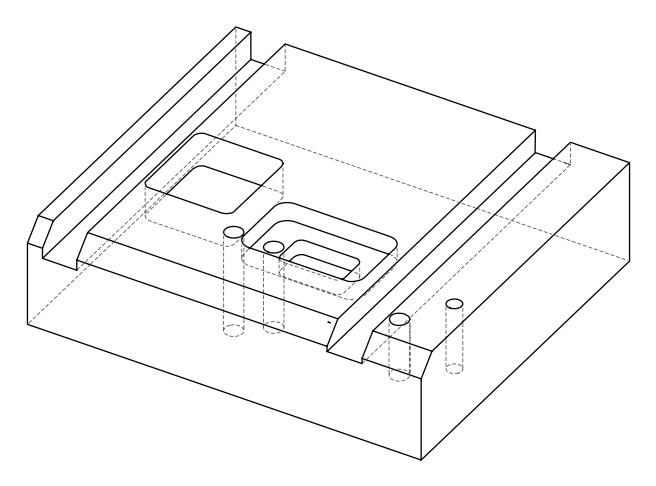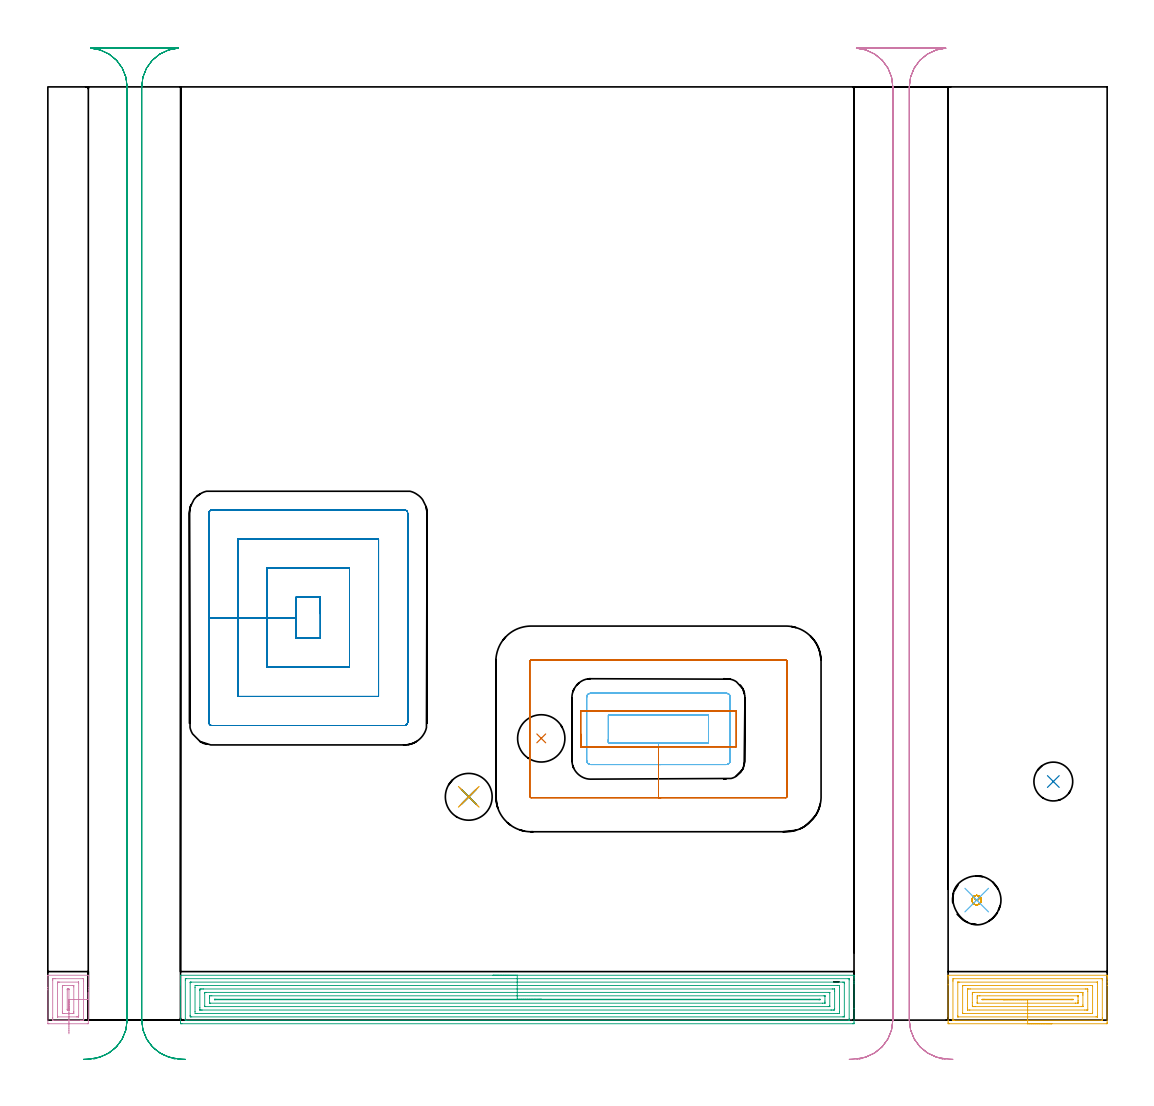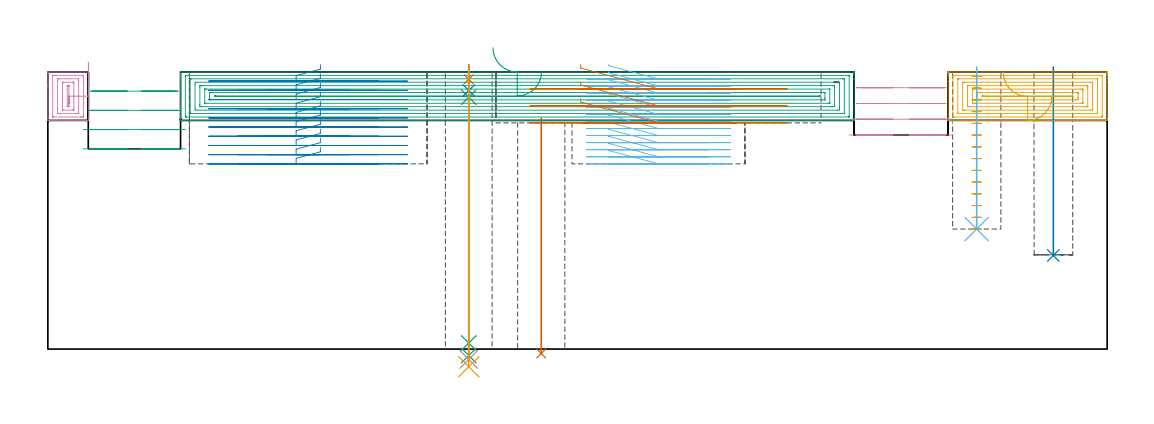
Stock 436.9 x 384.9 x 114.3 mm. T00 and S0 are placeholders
(PLAN: 17 operations, 13 tool changes, 71.8 min)
(1 INDEXABLE_INSERT_DRILL_THROUGH_HOLE_FROM_SOLID | STEP1HOLE | NXT0302_010 | 0.39 min | 34081 mm3)
(2 INDEXABLE_INSERT_DRILL_BLIND_HOLE_FROM_SOLID | STEP1POCKET | NXT0302_003 | 0.31 min | 15148 mm3)
(3 AREA_MILL | FG_CHAMFER_SURFACE | UGT0205_001 | 17.98 min | 58708 mm3)
(4 AREA_MILL_1 | FG_CHAMFER_SURFACE_1 | UGT0205_001 | 1.32 min | 4919 mm3)
(5 AREA_MILL_2 | FG_CHAMFER_SURFACE_2 | UGT0205_001 | 4.4 min | 14702 mm3)
(6 MILL_RECTANGULAR_POCKET | POCKET_RECTANGULAR_STRAIGHT | NXT0201_011 | Follow Part, ap 3, ae 75% | 8.76 min | 109979 mm3)
(7 MILL_RECTANGULAR_POCKET_1 | POCKET_RECTANGULAR_STRAIGHT_1 | UGT0201_006 | Follow Part, ap 7, ae 75% | 3.5 min | 167875 mm3)
(8 MILL_RECTANGULAR_POCKET_2 | POCKET_RECTANGULAR_STRAIGHT_2 | NXT0201_012 | Follow Part, ap 4, ae 75% | 17.62 min | 386847 mm3)
(9 MILL_RECTANGULAR_SLOT | SLOT_RECTANGULAR | UGT0201_004 | Follow Part, ap 8, ae 75% | 7.31 min | 460524 mm3)
(10 MILL_RECTANGULAR_SLOT_1 | SLOT_RECTANGULAR_1 | UGT0201_004 | Follow Part, ap 8, ae 75% | 7.31 min | 385254 mm3)
(11 MILL_BLIND_HOLE_FROM_SOLID_MATERIAL | STEP1POCKET_1 | NXT0201_012 | Spiral | 1.04 min | 20118 mm3)
(12 BORE_BLIND_HOLE | STEP1POCKET_1 | UGT0332_076 | 0.27 min | 0 mm3)
(13 SPOT_DRILL | STEP1HOLE_1 | NXT0321_9005460120000 | 0.05 min | 189 mm3)
(14 DRILL_BLIND_HOLE_INTO_CENTER | STEP1HOLE_1 | NXT0301_022 | 0.04 min | 70 mm3)
(15 GUN_DRILL_THROUGH_HOLE | STEP1HOLE_1 | UGT0307_001 | 0.52 min | 2162 mm3)
(16 SPADE_DRILL_TO_ENLARGE_THROUGH_HOLE | STEP1HOLE_1 | UGT0306_003 | 0.48 min | 11524 mm3)
(17 DRILL_TO_ENLARGE_THROUGH_HOLE | STEP1HOLE_1 | UGT0301_260 | 0.5 min | 19534 mm3)
(TOOL NXT0302_010 | Index. Insert Drill 19.5mm [880-D1950L25-05] | D19.5 PA176 FL98 Z2)
(TOOL NXT0302_003 | Index. Insert Drill 16mm [880-D1600L20-05] | D16 PA176 FL80 Z2)
(TOOL UGT0205_001 | Chamfer Mill 20 x 3 x 45 deg. | D20 FL50 Z2)
(TOOL NXT0201_011 | ENDMILL 12mm [2P460-1200-NA 1630] | D12 FL38 Z6)
(TOOL UGT0201_006 | End Mill 28 mm | D28 FL25 Z2)
(TOOL NXT0201_012 | ENDMILL 16mm [2P460-1600-NA 1630] | D16 FL38 Z6)
(TOOL UGT0201_004 | End Mill 32 mm | D32 FL53 Z6)
(TOOL UGT0332_076 | 19.75 mm Rough Boring Bar | D19.75)
(TOOL NXT0321_9005460120000 | NC Spot Drill, 142deg, 12mm, Carbide, Uncoated | D12 PA142 FL30 Z2)
(TOOL NXT0301_022 | Carbide Drill 5.1mm [860.1-0510-015A1-MM 2214] | D5.1 PA140 FL28 Z2)
(TOOL UGT0307_001 | Gun Drill 5 mm | D5 PA130 FL24 Z1)
(TOOL UGT0306_003 | Spade Drill 12.5mm | D12.5 PA132 FL10 Z2)
(TOOL UGT0301_260 | Twist Drill 19.3 mm | D19.3 PA118 FL140 Z2)
(OP 1 INDEXABLE_INSERT_DRILL_THROUGH_HOLE_FROM_SOLID)
G17 G21 G94 G90
T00 M6
G54
G17 G0 G90 X203.5 Y116.2 S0 M3
G43 Z124.3 H1
G94 G81 G98 Z-1.84 F250. R95.3
G80
M5
M2
(OP 2 INDEXABLE_INSERT_DRILL_BLIND_HOLE_FROM_SOLID)
G17 G21 G94 G90
T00 M6
G54
G17 G0 G90 X414.7 Y98.4 S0 M3
G43 Z124.3 H1
G94 G81 G98 Z38.6 F250. R116.3
G80
M5
M2
(OP 3 AREA_MILL)
G17 G21 G94 G90
T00 M6
G54
G17 G0 G90 X183.6 Y18.5 S1061 M3
G43 Z124.3 H0
G94 G1 X183.638 Z123.428 F250.
X183.752 Z122.564
X183.941 Z121.712
X184.203 Z120.88
X184.537 Z120.074
X184.94 Z119.3
X185.408 Z118.564
X185.94 Z117.872
X186.529 Z117.229
X187.172 Z116.64
X187.864 Z116.108
X188.6 Z115.64
X189.374 Z115.237
X190.18 Z114.903
X191.012 Z114.641
X191.863 Z114.452
X192.728 Z114.338
X193.6 Z114.3
X332.344
X332.49 Y18.497 Z114.288
X332.493 Y18.442 Z114.234
X332.5 Y18.066 Z113.865
Y17.614 Z113.413
Y16.988 Z112.783
Y15.781 Z111.578
Y15.201 Z110.995
Y4.77 Z100.567
X332.499 Y-0.881 Z94.916
X332.496 Y-1.481 Z94.316
X332.493 Y-1.492 Z94.306
X331.897 Y-1.5 Z94.3
X55.302
X55.026 Y-1.497 Z94.302
X54.71 Y-1.492 Z94.306
X54.7 Y-1.171 Z94.626
Y14.597 Z110.392
Y15.201 Z110.995
Y15.781 Z111.578
Y16.094 Z111.89
Y16.674 Z112.471
Y16.988 Z112.783
Y17.614 Z113.413
Y18.066 Z113.865
X54.707 Y18.442 Z114.234
X54.71 Y18.497 Z114.288
X54.856 Y18.5 Z114.3
X193.6
Y17.086 Z112.886
X330.113
X330.211 Y17.084 Z112.884
X330.406 Y17.079 Z112.879
X330.491 Y17.071 Z112.871
X330.495 Y17.043 Z112.843
X330.498 Y16.988 Z112.788
X330.5 Y16.6 Z112.4
X330.499 Y0.519 Z96.319
X330.493 Y0.012 Z95.812
X330.49 Y-0.077 Z95.723
X330.309 Y-0.083 Z95.717
X330.211 Y-0.085 Z95.715
X57.087 Y-0.086 Z95.714
X56.989 Y-0.084 Z95.716
X56.793 Y-0.079 Z95.721
X56.709 Y-0.071 Z95.729
X56.705 Y-0.043 Z95.757
X56.702 Y0.012 Z95.812
X56.7 Y0.4 Z96.2
Y16.481 Z112.281
X56.707 Y16.988 Z112.788
X56.71 Y17.077 Z112.877
X56.891 Y17.083 Z112.883
X56.989 Y17.085 Z112.885
X193.6 Y17.086 Z112.886
Y15.672 Z111.472
X327.859 Y15.671 Z111.471
X328.328 Y15.667 Z111.467
X328.476 Y15.665 Z111.465
X328.492 Y15.372 Z111.172
X328.498 Y15.201 Z111.001
X328.5 Y15.029 Z110.829
Y1.628 Z97.428
X328.495 Y1.456 Z97.256
X328.49 Y1.347 Z97.147
X328.444 Y1.335 Z97.135
X328.328 Y1.332 Z97.132
X327.906 Y1.329 Z97.129
X59.341
X58.871 Y1.333 Z97.133
X58.724 Y1.335 Z97.135
X58.708 Y1.628 Z97.428
X58.702 Y1.799 Z97.599
X58.7 Y1.971 Z97.771
Y15.372 Z111.172
X58.705 Y15.544 Z111.344
X58.71 Y15.653 Z111.453
X58.756 Y15.665 Z111.465
X58.871 Y15.668 Z111.468
X59.294 Y15.671 Z111.471
X193.6 Y15.672 Z111.472
Y14.257 Z110.057
X325.702
X326.485 Y14.25 Z110.05
X326.5 Y13.458 Z109.258
Y3.586 Z99.386
X326.487 Y2.75 Z98.55
X325.652 Y2.743 Z98.543
X61.498
X60.715 Y2.75 Z98.55
X60.7 Y3.542 Z99.342
Y13.414 Z109.214
X60.713 Y14.25 Z110.05
X61.548 Y14.257 Z110.057
X193.6
Y12.843 Z108.643
X323.545
X323.867 Y12.842 Z108.642
X324.442 Y12.839 Z108.639
X324.478 Y12.836 Z108.636
X324.49 Y12.826 Z108.626
X324.496 Y12.784 Z108.584
X324.499 Y12.52 Z108.32
X324.5 Y11.887 Z107.687
X324.499 Y4.741 Z100.541
X324.496 Y4.48 Z100.28
X324.49 Y4.17 Z99.97
X324.184 Y4.163 Z99.963
X323.867 Y4.159 Z99.959
X323.297 Y4.157 Z99.957
X322.975
X63.655
X63.333 Y4.158 Z99.958
X62.758 Y4.161 Z99.961
X62.721 Y4.164 Z99.964
X62.71 Y4.174 Z99.974
X62.704 Y4.216 Z100.016
X62.701 Y4.48 Z100.28
X62.7 Y5.113 Z100.913
X62.701 Y12.259 Z108.059
X62.704 Y12.52 Z108.32
X62.71 Y12.83 Z108.63
X63.016 Y12.837 Z108.637
X63.333 Y12.841 Z108.641
X63.903 Y12.843 Z108.643
X64.225
X193.6
Y11.429 Z107.229
X322.281
X322.44 Y11.427 Z107.227
X322.478 Y11.424 Z107.224
X322.49 Y11.422 Z107.222
X322.493 Y11.412 Z107.212
X322.497 Y11.377 Z107.177
X322.5 Y11.21 Z107.01
X322.499 Y5.849 Z101.649
X322.496 Y5.71 Z101.51
X322.49 Y5.599 Z101.399
X322.486 Y5.577 Z101.377
X322.472 Y5.575 Z101.375
X322.43 Y5.574 Z101.374
X322.083 Y5.571 Z101.371
X321.885
X64.919
X64.76 Y5.573 Z101.373
X64.722 Y5.576 Z101.376
X64.71 Y5.578 Z101.378
X64.707 Y5.588 Z101.388
X64.703 Y5.623 Z101.423
X64.7 Y5.79 Z101.59
X64.701 Y11.151 Z106.951
X64.704 Y11.29 Z107.09
X64.71 Y11.401 Z107.201
X64.714 Y11.423 Z107.223
X64.728 Y11.425 Z107.225
X64.77 Y11.426 Z107.226
X65.117 Y11.429 Z107.229
X65.315
X193.6
Y10.015 Z105.815
X320.124
X320.298 Y10.013 Z105.813
X320.472 Y10.01 Z105.81
X320.487 Y10.008 Z105.808
X320.492 Y9.996 Z105.796
X320.497 Y9.961 Z105.761
X320.499 Y9.907 Z105.707
X320.5 Y9.84 Z105.64
Y7.851 Z103.651
X320.499 Y7.16 Z102.96
X320.497 Y7.059 Z102.859
X320.492 Y7.009 Z102.809
X320.488 Y6.992 Z102.792
X320.468 Y6.99 Z102.79
X320.298 Y6.987 Z102.787
X319.58 Y6.985 Z102.785
X67.076
X66.902 Y6.986 Z102.786
X66.728 Y6.99 Z102.79
X66.713 Y6.992 Z102.792
X66.708 Y7.004 Z102.804
X66.703 Y7.039 Z102.839
X66.701 Y7.093 Z102.893
X66.7 Y7.16 Z102.96
Y9.149 Z104.949
X66.701 Y9.84 Z105.64
X66.703 Y9.941 Z105.741
X66.707 Y9.991 Z105.791
X66.712 Y10.008 Z105.808
X66.732 Y10.01 Z105.81
X66.902 Y10.013 Z105.813
X67.62 Y10.015 Z105.815
X193.6
Y8.601 Z104.401
X318.168 Y8.6 Z104.4
X318.268 Y8.599 Z104.399
X318.468 Y8.594 Z104.394
X318.491 Y8.589 Z104.389
X318.496 Y8.58 Z104.38
X318.499 Y8.554 Z104.354
X318.5 Y8.5 Z104.3
X318.499 Y8.446 Z104.246
X318.496 Y8.42 Z104.22
X318.491 Y8.411 Z104.211
X318.468 Y8.407 Z104.207
X318.268 Y8.401 Z104.201
X318.168 Y8.4 Z104.2
X317.822
X69.032
X68.931 Y8.401 Z104.201
X68.732 Y8.406 Z104.206
X68.709 Y8.411 Z104.211
X68.704 Y8.42 Z104.22
X68.701 Y8.446 Z104.246
X68.7 Y8.5 Z104.3
X68.701 Y8.554 Z104.354
X68.704 Y8.58 Z104.38
X68.709 Y8.589 Z104.389
X68.732 Y8.594 Z104.394
X68.931 Y8.599 Z104.399
X69.032 Y8.6 Z104.4
X69.378 Y8.601 Z104.401
X193.6
X194.472 Z104.439
X195.336 Z104.552
X196.188 Z104.741
X197.02 Z105.004
X197.826 Z105.337
X198.6 Z105.74
X199.336 Z106.209
X200.028 Z106.74
X200.671 Z107.329
X201.26 Z107.973
X201.791 Z108.665
X202.26 Z109.401
X202.663 Z110.174
X202.997 Z110.98
X203.259 Z111.812
X203.448 Z112.664
X203.562 Z113.529
X203.6 Z114.401
G0 Z124.3
M5
M2
(OP 4 AREA_MILL_1)
G17 G21 G94 G90
T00 M6
G54
G17 G0 G90 X16.7 Y8.5 S1061 M3
G43 Z124.3 H0
Z118.437
G94 G1 Y9.089 Z117.794 F250.
Y9.62 Z117.102
Y10.089 Z116.366
Y10.492 Z115.592
Y10.826 Z114.786
Y11.088 Z113.954
Y11.277 Z113.103
Y11.391 Z112.238
Y11.429 Z111.366
Y11.391 Z110.495
Y11.277 Z109.63
Y11.088 Z108.778
Y10.826 Z107.946
Y10.492 Z107.14
Y10.089 Z106.366
Y9.62 Z105.63
Y9.089 Z104.938
Y8.5 Z104.295
X16.699 Y-1.317 Z94.478
X16.695 Y-1.491 Z94.305
X16.27 Y-1.5 Z94.3
X0.43
X0.156 Y-1.496 Z94.301
X0.01 Y-1.491 Z94.305
X0. Y-1.337 Z94.458
Y12.52 Z108.314
Y13.394 Z109.194
Y18.328 Z114.128
X0.01 Y18.5 Z114.3
X16.69
X16.695 Y18.449 Z114.249
X16.7 Y18.331 Z114.131
Y13.394 Z109.194
Y12.52 Z108.314
Y8.5 Z104.295
X16.27 Y8.498 Z104.298
X14.7 Y8.5 Z104.3
X14.699 Y0.713 Z96.513
X14.692 Y0.012 Z95.812
X14.69 Y-0.077 Z95.723
X14.603 Y-0.082 Z95.718
X14.51 Y-0.083 Z95.717
X13.726 Y-0.086 Z95.714
X13.63
X2.19
X2.094 Y-0.084 Z95.716
X2.03 Y-0.081 Z95.719
X2.013 Y-0.079 Z95.721
X2.009 Y-0.073 Z95.727
X2.004 Y-0.052 Z95.748
X2.002 Y0.012 Z95.812
X2. Y0.206 Z96.006
Y0.906 Z96.706
X2.001 Y16.287 Z112.087
X2.008 Y16.988 Z112.788
X2.01 Y17.078 Z112.878
X2.097 Y17.082 Z112.882
X2.19 Y17.083 Z112.883
X2.974 Y17.086 Z112.886
X3.07
X14.51 Y17.085 Z112.885
X14.606 Y17.084 Z112.884
X14.67 Y17.081 Z112.881
X14.687 Y17.079 Z112.879
X14.691 Y17.073 Z112.873
X14.696 Y17.052 Z112.852
X14.698 Y16.988 Z112.788
X14.7 Y16.794 Z112.594
Y16.094 Z111.894
Y8.5 Z104.3
X12.7
X12.699 Y1.799 Z97.599
X12.69 Y1.378 Z97.178
X12.685 Y1.335 Z97.135
X12.612 Y1.333 Z97.133
X12.488 Y1.33 Z97.13
X12.333 Y1.329 Z97.129
X11.87 Y1.328 Z97.128
X4.122 Y1.329 Z97.129
X4.075 Y1.33 Z97.13
X4.027 Y1.333 Z97.133
X4.015 Y1.335 Z97.135
X4.01 Y1.345 Z97.145
X4.007 Y1.389 Z97.189
X4. Y1.749 Z97.549
Y1.799 Z97.599
X4.001 Y15.201 Z111.001
X4.01 Y15.622 Z111.422
X4.015 Y15.665 Z111.465
X4.089 Y15.667 Z111.467
X4.212 Y15.67 Z111.47
X4.367 Y15.671 Z111.471
X4.83
X12.578
X12.625 Y15.67 Z111.47
X12.673 Y15.667 Z111.467
X12.685 Y15.665 Z111.465
X12.69 Y15.655 Z111.455
X12.693 Y15.611 Z111.411
X12.7 Y15.251 Z111.051
Y15.201 Z111.001
Y8.5 Z104.3
X10.7
Y3.586 Z99.386
X10.698 Y2.989 Z98.789
X10.692 Y2.788 Z98.588
X10.69 Y2.756 Z98.556
X10.677 Y2.749 Z98.549
X10.629 Y2.747 Z98.547
X10.525 Y2.745 Z98.545
X10.11 Y2.743 Z98.543
X6.59
X6.169
X6.076 Y2.744 Z98.544
X6.03 Y2.747 Z98.547
X6.014 Y2.749 Z98.549
X6.01 Y2.761 Z98.561
X6.006 Y2.861 Z98.661
X6.001 Y3.291 Z99.091
X6. Y13.414 Z109.214
X6.002 Y14.011 Z109.811
X6.008 Y14.212 Z110.012
X6.01 Y14.244 Z110.044
X6.023 Y14.25 Z110.05
X6.071 Y14.253 Z110.053
X6.175 Y14.255 Z110.055
X6.59 Y14.257 Z110.057
X10.11
X10.531
X10.624 Y14.255 Z110.055
X10.67 Y14.253 Z110.053
X10.686 Y14.251 Z110.051
X10.69 Y14.239 Z110.039
X10.694 Y14.139 Z109.939
X10.699 Y13.709 Z109.509
X10.7 Y8.5 Z104.3
X8.7
Y5.018 Z100.818
X8.699 Y4.48 Z100.28
X8.698 Y4.302 Z100.102
X8.694 Y4.213 Z100.013
X8.69 Y4.173 Z99.973
X8.662 Y4.163 Z99.963
X8.35 Y4.162 Z99.962
X8.034 Y4.164 Z99.964
X8.009 Y4.171 Z99.971
X8.006 Y4.204 Z100.004
X8.002 Y4.266 Z100.066
X8. Y4.361 Z100.161
Y4.48 Z100.28
X8.001 Y12.52 Z108.32
X8.002 Y12.698 Z108.498
X8.006 Y12.787 Z108.587
X8.01 Y12.827 Z108.627
X8.038 Y12.837 Z108.637
X8.35 Y12.838 Z108.638
X8.666 Y12.836 Z108.636
X8.691 Y12.829 Z108.629
X8.694 Y12.796 Z108.596
X8.698 Y12.734 Z108.534
X8.7 Y12.639 Z108.439
Y12.52 Z108.32
Y8.5 Z104.3
Y7.857 Z103.711
Y7.165 Z103.18
Y6.429 Z102.711
Y5.655 Z102.308
Y4.849 Z101.974
Y4.017 Z101.712
Y3.165 Z101.523
Y2.3 Z101.409
Y1.429 Z101.371
Y0.557 Z101.409
Y-0.308 Z101.523
Y-1.159 Z101.712
Y-1.991 Z101.974
Y-2.797 Z102.308
Y-3.571 Z102.711
Y-4.307 Z103.18
Y-4.999 Z103.711
Y-5.642 Z104.3
G0 Z124.3
M5
M2
(OP 5 AREA_MILL_2)
G17 G21 G94 G90
T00 M6
G54
G17 G0 G90 X414.1 Y-1.5 S1061 M3
G43 Z124.3 H0
Z104.3
G94 G1 X414.062 Z103.428 F250.
X413.948 Z102.564
X413.759 Z101.712
X413.497 Z100.88
X413.163 Z100.074
X412.76 Z99.3
X412.292 Z98.564
X411.76 Z97.872
X411.171 Z97.229
X410.528 Z96.64
X409.836 Z96.108
X409.1 Z95.64
X408.326 Z95.237
X407.52 Z94.903
X406.688 Z94.641
X405.836 Z94.452
X404.972 Z94.338
X404.1 Z94.3
X371.924
X371.31 Y-1.495 Z94.302
X371.306 Y-1.493 Z94.305
X371.302 Y-0.881 Z94.917
X371.3 Y-0.257 Z95.54
Y14.577 Z110.373
Y16.988 Z112.783
Y17.696 Z113.495
Y18.009 Z113.809
X371.302 Y18.432 Z114.224
X371.303 Y18.454 Z114.245
X371.31 Y18.505 Z114.295
X371.472 Y18.5 Z114.3
X436.728
X436.89 Y18.505 Z114.295
X436.893 Y18.434 Z114.226
X436.9 Y18.009 Z113.809
Y17.696 Z113.495
Y16.988 Z112.783
Y15.74 Z111.537
Y14.307 Z110.103
Y-0.881 Z94.917
X436.898 Y-1.153 Z94.645
X436.89 Y-1.492 Z94.306
X436.551 Y-1.499 Z94.299
X404.1 Y-1.5 Z94.3
Y-0.086 Z95.714
X373.712
X373.613 Y-0.085 Z95.715
X373.417 Y-0.08 Z95.72
X373.309 Y-0.076 Z95.724
X373.305 Y-0.046 Z95.754
X373.302 Y0.012 Z95.812
X373.3 Y0.424 Z96.224
Y16.094 Z111.894
X373.302 Y16.504 Z112.304
X373.31 Y16.988 Z112.788
X373.328 Y17.079 Z112.879
X373.515 Y17.084 Z112.884
X373.614 Y17.085 Z112.885
X434.587
X434.783 Y17.08 Z112.88
X434.891 Y17.076 Z112.876
X434.895 Y17.046 Z112.846
X434.898 Y16.988 Z112.788
X434.9 Y16.576 Z112.376
Y0.906 Z96.706
X434.899 Y0.496 Z96.296
X434.89 Y0.012 Z95.812
X434.873 Y-0.079 Z95.721
X434.685 Y-0.084 Z95.716
X434.586 Y-0.085 Z95.715
X404.1 Y-0.086 Z95.714
Y1.328 Z97.128
X375.499 Y1.329 Z97.129
X375.342 Y1.331 Z97.131
X375.317 Y1.332 Z97.132
X375.31 Y1.334 Z97.134
X375.307 Y1.362 Z97.162
X375.302 Y1.468 Z97.268
X375.301 Y1.6 Z97.4
X375.3 Y1.799 Z97.599
X375.301 Y15.399 Z111.199
X375.306 Y15.598 Z111.398
X375.31 Y15.654 Z111.454
X375.316 Y15.666 Z111.466
X375.324 Y15.667 Z111.467
X375.381 Y15.67 Z111.47
X375.499 Y15.671 Z111.471
X375.922
X432.701
X432.858 Y15.669 Z111.469
X432.883 Y15.668 Z111.468
X432.89 Y15.666 Z111.466
X432.893 Y15.638 Z111.438
X432.897 Y15.532 Z111.332
X432.899 Y15.4 Z111.2
X432.9 Y15.201 Z111.001
X432.899 Y1.601 Z97.401
X432.894 Y1.401 Z97.201
X432.89 Y1.346 Z97.146
X432.885 Y1.334 Z97.134
X432.876 Y1.333 Z97.133
X432.819 Y1.33 Z97.13
X432.701 Y1.329 Z97.129
X432.278 Y1.328 Z97.128
X404.1
Y2.743 Z98.543
X378.13
X377.334 Y2.748 Z98.548
X377.316 Y2.749 Z98.549
X377.31 Y2.763 Z98.563
X377.305 Y2.816 Z98.616
X377.301 Y2.924 Z98.724
X377.3 Y13.854 Z109.654
X377.301 Y14.074 Z109.874
X377.305 Y14.184 Z109.984
X377.31 Y14.237 Z110.037
X377.317 Y14.251 Z110.051
X377.341 Y14.253 Z110.053
X378.18 Y14.257 Z110.057
X378.23
X430.07
X430.866 Y14.252 Z110.052
X430.884 Y14.251 Z110.051
X430.89 Y14.237 Z110.037
X430.895 Y14.184 Z109.984
X430.899 Y14.076 Z109.876
X430.9 Y3.146 Z98.946
X430.899 Y2.926 Z98.726
X430.895 Y2.816 Z98.616
X430.89 Y2.763 Z98.563
X430.883 Y2.749 Z98.549
X430.859 Y2.747 Z98.547
X430.02 Y2.743 Z98.543
X429.97
X404.1
Y4.157 Z99.957
X380.291
X379.968 Y4.158 Z99.958
X379.392 Y4.161 Z99.961
X379.331 Y4.164 Z99.964
X379.31 Y4.178 Z99.978
X379.304 Y4.25 Z100.05
X379.302 Y4.48 Z100.28
X379.3 Y5.147 Z100.947
X379.301 Y12.771 Z108.571
X379.303 Y12.812 Z108.612
X379.306 Y12.832 Z108.632
X379.31 Y12.836 Z108.636
X379.323 Y12.838 Z108.638
X379.646 Y12.842 Z108.642
X379.968 Y12.843 Z108.643
X380.539
X427.909
X428.232 Y12.842 Z108.642
X428.808 Y12.838 Z108.638
X428.869 Y12.836 Z108.636
X428.89 Y12.822 Z108.622
X428.896 Y12.75 Z108.55
X428.898 Y12.52 Z108.32
X428.9 Y11.853 Z107.653
X428.899 Y4.229 Z100.029
X428.898 Y4.188 Z99.988
X428.894 Y4.168 Z99.968
X428.89 Y4.164 Z99.964
X428.877 Y4.162 Z99.962
X428.554 Y4.158 Z99.958
X428.232 Y4.157 Z99.957
X427.661
X404.1
Y5.571 Z101.371
X382.451
X381.756 Y5.572 Z101.372
X381.555 Y5.574 Z101.374
X381.382 Y5.578 Z101.378
X381.31 Y5.584 Z101.384
X381.307 Y5.626 Z101.426
X381.302 Y5.827 Z101.627
X381.3 Y7.16 Z102.96
Y10.734 Z106.534
Y11.189 Z106.989
X381.303 Y11.341 Z107.141
X381.307 Y11.395 Z107.195
X381.31 Y11.421 Z107.221
X381.323 Y11.423 Z107.223
X381.408 Y11.426 Z107.226
X381.756 Y11.428 Z107.228
X381.954 Y11.429 Z107.229
X425.749
X426.444 Y11.428 Z107.228
X426.645 Y11.426 Z107.226
X426.818 Y11.422 Z107.222
X426.89 Y11.416 Z107.216
X426.893 Y11.374 Z107.174
X426.898 Y11.173 Z106.973
X426.9 Y10.734 Z106.534
Y10.278 Z106.078
Y6.266 Z102.066
Y5.811 Z101.611
X426.897 Y5.659 Z101.459
X426.894 Y5.605 Z101.405
X426.89 Y5.579 Z101.379
X426.877 Y5.577 Z101.377
X426.792 Y5.574 Z101.374
X426.444 Y5.572 Z101.372
X426.246 Y5.571 Z101.371
X404.1
Y6.985 Z102.785
X383.543 Y6.986 Z102.786
X383.369 Y6.989 Z102.789
X383.322 Y6.992 Z102.792
X383.309 Y6.998 Z102.798
X383.306 Y7.015 Z102.815
X383.302 Y7.079 Z102.879
X383.3 Y7.16 Z102.96
Y7.403 Z103.203
Y8.947 Z104.747
Y9.189 Z104.989
X383.307 Y9.84 Z105.64
X383.31 Y9.961 Z105.761
X383.319 Y10.008 Z105.808
X383.372 Y10.011 Z105.811
X383.543 Y10.013 Z105.813
X384.262 Y10.015 Z105.815
X384.437
X424.657 Y10.014 Z105.814
X424.831 Y10.011 Z105.811
X424.878 Y10.008 Z105.808
X424.891 Y10.002 Z105.802
X424.894 Y9.985 Z105.785
X424.898 Y9.921 Z105.721
X424.9 Y9.84 Z105.64
Y9.597 Z105.397
Y8.053 Z103.853
Y7.811 Z103.611
X424.894 Y7.16 Z102.96
X424.89 Y7.039 Z102.839
X424.881 Y6.992 Z102.792
X424.828 Y6.989 Z102.789
X424.657 Y6.987 Z102.787
X423.938 Y6.985 Z102.785
X423.763
X404.1
Y8.399 Z104.199
X385.878 Y8.4 Z104.2
X385.532 Y8.402 Z104.202
X385.331 Y8.407 Z104.207
X385.31 Y8.515 Z104.315
X385.331 Y8.593 Z104.393
X385.679 Y8.599 Z104.399
X386.023 Y8.6 Z104.4
X386.224
X422.322
X422.523 Y8.599 Z104.399
X422.869 Y8.593 Z104.393
X422.89 Y8.485 Z104.285
X422.869 Y8.407 Z104.207
X422.522 Y8.401 Z104.201
X422.322 Y8.4 Z104.2
X421.976
X404.1 Y8.399 Z104.199
X403.228 Z104.238
X402.364 Z104.351
X401.512 Z104.54
X400.68 Z104.803
X399.874 Z105.136
X399.1 Z105.539
X398.364 Z106.008
X397.672 Z106.539
X397.029 Z107.128
X396.44 Z107.772
X395.908 Z108.464
X395.44 Z109.199
X395.037 Z109.973
X394.703 Z110.779
X394.441 Z111.611
X394.252 Z112.463
X394.138 Z113.328
X394.1 Z114.199
G0 Z124.3
M5
M2
(OP 6 MILL_RECTANGULAR_POCKET)
G17 G21 G94 G90
T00 M6
G54
G17 G0 G90 X231.2 Y115.826 S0 M3
G43 Z124.3 H1
Z117.3
G94 G1 Y114.4 Z116.918 F250.
X251.85 Z111.385
X272.5 F500.
Y125.8
X231.2
Y114.4
X251.85
Y105.4
X279.8
G3 X281.5 Y107.1 R1.7
G1 Y133.1
G3 X279.8 Y134.8 R1.7
G1 X223.9
G3 X222.2 Y133.1 R1.7
G1 Y107.1
G3 X223.9 Y105.4 R1.7
G1 X251.85
X252.85
G0 X231.2 Y115.826 Z114.385
G1 Y114.4 Z114.002 F250.
X251.85 Z108.469
X272.5 F500.
Y125.8
X231.2
Y114.4
X251.85
Y105.4
X279.8
G3 X281.5 Y107.1 R1.7
G1 Y133.1
G3 X279.8 Y134.8 R1.7
G1 X223.9
G3 X222.2 Y133.1 R1.7
G1 Y107.1
G3 X223.9 Y105.4 R1.7
G1 X251.85
X252.85
G0 X231.2 Y115.826 Z111.469
G1 Y114.4 Z111.087 F250.
X251.85 Z105.554
X272.5 F500.
Y125.8
X231.2
Y114.4
X251.85
Y105.4
X279.8
G3 X281.5 Y107.1 R1.7
G1 Y133.1
G3 X279.8 Y134.8 R1.7
G1 X223.9
G3 X222.2 Y133.1 R1.7
G1 Y107.1
G3 X223.9 Y105.4 R1.7
G1 X251.85
X252.85
G0 X231.2 Y115.826 Z108.554
G1 Y114.4 Z108.172 F250.
X251.85 Z102.638
X272.5 F500.
Y125.8
X231.2
Y114.4
X251.85
Y105.4
X279.8
G3 X281.5 Y107.1 R1.7
G1 Y133.1
G3 X279.8 Y134.8 R1.7
G1 X223.9
G3 X222.2 Y133.1 R1.7
G1 Y107.1
G3 X223.9 Y105.4 R1.7
G1 X251.85
X252.85
G0 X231.2 Y115.826 Z105.638
G1 Y114.4 Z105.256 F250.
X251.85 Z99.723
X272.5 F500.
Y125.8
X231.2
Y114.4
X251.85
Y105.4
X279.8
G3 X281.5 Y107.1 R1.7
G1 Y133.1
G3 X279.8 Y134.8 R1.7
G1 X223.9
G3 X222.2 Y133.1 R1.7
G1 Y107.1
G3 X223.9 Y105.4 R1.7
G1 X251.85
X252.85
G0 X231.2 Y115.826 Z102.723
G1 Y114.4 Z102.341 F250.
X251.85 Z96.808
X272.5 F500.
Y125.8
X231.2
Y114.4
X251.85
Y105.4
X279.8
G3 X281.5 Y107.1 R1.7
G1 Y133.1
G3 X279.8 Y134.8 R1.7
G1 X223.9
G3 X222.2 Y133.1 R1.7
G1 Y107.1
G3 X223.9 Y105.4 R1.7
G1 X251.85
X252.85
G0 X231.2 Y115.826 Z99.808
G1 Y114.4 Z99.425 F250.
X251.85 Z93.892
X272.5 F500.
Y125.8
X231.2
Y114.4
X251.85
Y105.4
X279.8
G3 X281.5 Y107.1 R1.7
G1 Y133.1
G3 X279.8 Y134.8 R1.7
G1 X223.9
G3 X222.2 Y133.1 R1.7
G1 Y107.1
G3 X223.9 Y105.4 R1.7
G1 X251.85
X252.85
G0 X231.2 Y115.826 Z96.892
G1 Y114.4 Z96.51 F250.
X251.85 Z90.977
X272.5 F500.
Y125.8
X231.2
Y114.4
X251.85
Y105.4
X279.8
G3 X281.5 Y107.1 R1.7
G1 Y133.1
G3 X279.8 Y134.8 R1.7
G1 X223.9
G3 X222.2 Y133.1 R1.7
G1 Y107.1
G3 X223.9 Y105.4 R1.7
G1 X251.85
X252.85
G0 X231.2 Y115.826 Z93.977
G1 Y114.4 Z93.595 F250.
X251.85 Z88.062
X272.5 F500.
Y125.8
X231.2
Y114.4
X251.85
Y105.4
X279.8
G3 X281.5 Y107.1 R1.7
G1 Y133.1
G3 X279.8 Y134.8 R1.7
G1 X223.9
G3 X222.2 Y133.1 R1.7
G1 Y107.1
G3 X223.9 Y105.4 R1.7
G1 X251.85
X252.85
G0 X231.2 Y115.826 Z91.062
G1 Y114.4 Z90.679 F250.
X251.85 Z85.146
X272.5 F500.
Y125.8
X231.2
Y114.4
X251.85
Y105.4
X279.8
G3 X281.5 Y107.1 R1.7
G1 Y133.1
G3 X279.8 Y134.8 R1.7
G1 X223.9
G3 X222.2 Y133.1 R1.7
G1 Y107.1
G3 X223.9 Y105.4 R1.7
G1 X251.85
X252.85
G0 X231.2 Y115.826 Z88.146
G1 Y114.4 Z87.764 F250.
X251.85 Z82.231
X272.5 F500.
Y125.8
X231.2
Y114.4
X251.85
Y105.4
X279.8
G3 X281.5 Y107.1 R1.7
G1 Y133.1
G3 X279.8 Y134.8 R1.7
G1 X223.9
G3 X222.2 Y133.1 R1.7
G1 Y107.1
G3 X223.9 Y105.4 R1.7
G1 X251.85
X252.85
G0 X231.2 Y115.826 Z85.231
G1 Y114.4 Z84.849 F250.
X251.85 Z79.315
X272.5 F500.
Y125.8
X231.2
Y114.4
X251.85
Y105.4
X279.8
G3 X281.5 Y107.1 R1.7
G1 Y133.1
G3 X279.8 Y134.8 R1.7
G1 X223.9
G3 X222.2 Y133.1 R1.7
G1 Y107.1
G3 X223.9 Y105.4 R1.7
G1 X251.85
X252.85
G0 X231.2 Y115.826 Z82.315
G1 Y114.4 Z81.933 F250.
X251.85 Z76.4
X272.5 F500.
Y125.8
X231.2
Y114.4
X251.85
Y105.4
X279.8
G3 X281.5 Y107.1 R1.7
G1 Y133.1
G3 X279.8 Y134.8 R1.7
G1 X223.9
G3 X222.2 Y133.1 R1.7
G1 Y107.1
G3 X223.9 Y105.4 R1.7
G1 X251.85
X252.85
G0 Z124.3
M5
M2
(OP 7 MILL_RECTANGULAR_POCKET_1)
G17 G21 G94 G90
T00 M6
G54
G17 G0 G90 X219.8 Y117.97 S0 M3
G43 Z124.3 H0
Z117.3
G94 G1 Y112.7 Z115.888 F250.
X251.85 Z107.3
X283.9 F500.
Y127.5
X219.8
Y112.7
X251.85
Y91.7
X304.4
G3 X304.9 Y92.2 R0.5
G1 Y148.
G3 X304.4 Y148.5 R0.5
G1 X199.3
G3 X198.8 Y148. R0.5
G1 Y92.2
G3 X199.3 Y91.7 R0.5
G1 X251.85
X252.85
G0 X219.8 Y117.97 Z110.3
G1 Y112.7 Z108.888 F250.
X251.85 Z100.3
X283.9 F500.
Y127.5
X219.8
Y112.7
X251.85
Y91.7
X304.4
G3 X304.9 Y92.2 R0.5
G1 Y148.
G3 X304.4 Y148.5 R0.5
G1 X199.3
G3 X198.8 Y148. R0.5
G1 Y92.2
G3 X199.3 Y91.7 R0.5
G1 X251.85
X252.85
G0 X219.8 Y117.97 Z103.3
G1 Y112.7 Z101.888 F250.
X251.85 Z93.3
X283.9 F500.
Y127.5
X219.8
Y112.7
X251.85
Y91.7
X304.4
G3 X304.9 Y92.2 R0.5
G1 Y148.
G3 X304.4 Y148.5 R0.5
G1 X199.3
G3 X198.8 Y148. R0.5
G1 Y92.2
G3 X199.3 Y91.7 R0.5
G1 X251.85
X252.85
G0 Z124.3
M5
M2
(OP 8 MILL_RECTANGULAR_POCKET_2)
G17 G21 G94 G90
T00 M6
G54
G17 G0 G90 X112.4 Y167.509 S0 M3
G43 Z124.3 H1
Z117.3
G94 G1 Y174.4 Z115.454 F250.
X102.4 Z112.774
Y165.95 Z110.51
Y157.5 F500.
X112.4
Y174.4
X102.4
Y165.95
X90.4
Y145.5
X124.4
Y186.4
X90.4
Y165.95
X78.4
Y133.5
X136.4
Y198.4
X78.4
Y165.95
X66.4
Y122.8
G3 X67.7 Y121.5 R1.3
G1 X147.1
G3 X148.4 Y122.8 R1.3
G1 Y209.1
G3 X147.1 Y210.4 R1.3
G1 X67.7
G3 X66.4 Y209.1 R1.3
G1 Y165.95
Y164.95
G0 X112.4 Y167.509 Z113.51
G1 Y174.4 Z111.664 F250.
X102.4 Z108.984
Y165.95 Z106.72
Y157.5 F500.
X112.4
Y174.4
X102.4
Y165.95
X90.4
Y145.5
X124.4
Y186.4
X90.4
Y165.95
X78.4
Y133.5
X136.4
Y198.4
X78.4
Y165.95
X66.4
Y122.8
G3 X67.7 Y121.5 R1.3
G1 X147.1
G3 X148.4 Y122.8 R1.3
G1 Y209.1
G3 X147.1 Y210.4 R1.3
G1 X67.7
G3 X66.4 Y209.1 R1.3
G1 Y165.95
Y164.95
G0 X112.4 Y167.509 Z109.72
G1 Y174.4 Z107.874 F250.
X102.4 Z105.194
Y165.95 Z102.93
Y157.5 F500.
X112.4
Y174.4
X102.4
Y165.95
X90.4
Y145.5
X124.4
Y186.4
X90.4
Y165.95
X78.4
Y133.5
X136.4
Y198.4
X78.4
Y165.95
X66.4
Y122.8
G3 X67.7 Y121.5 R1.3
G1 X147.1
G3 X148.4 Y122.8 R1.3
G1 Y209.1
G3 X147.1 Y210.4 R1.3
G1 X67.7
G3 X66.4 Y209.1 R1.3
G1 Y165.95
Y164.95
G0 X112.4 Y167.509 Z105.93
G1 Y174.4 Z104.084 F250.
X102.4 Z101.404
Y165.95 Z99.14
Y157.5 F500.
X112.4
Y174.4
X102.4
Y165.95
X90.4
Y145.5
X124.4
Y186.4
X90.4
Y165.95
X78.4
Y133.5
X136.4
Y198.4
X78.4
Y165.95
X66.4
Y122.8
G3 X67.7 Y121.5 R1.3
G1 X147.1
G3 X148.4 Y122.8 R1.3
G1 Y209.1
G3 X147.1 Y210.4 R1.3
G1 X67.7
G3 X66.4 Y209.1 R1.3
G1 Y165.95
Y164.95
G0 X112.4 Y167.509 Z102.14
G1 Y174.4 Z100.294 F250.
X102.4 Z97.614
Y165.95 Z95.35
Y157.5 F500.
X112.4
Y174.4
X102.4
Y165.95
X90.4
Y145.5
X124.4
Y186.4
X90.4
Y165.95
X78.4
Y133.5
X136.4
Y198.4
X78.4
Y165.95
X66.4
Y122.8
G3 X67.7 Y121.5 R1.3
G1 X147.1
G3 X148.4 Y122.8 R1.3
G1 Y209.1
G3 X147.1 Y210.4 R1.3
G1 X67.7
G3 X66.4 Y209.1 R1.3
G1 Y165.95
Y164.95
G0 X112.4 Y167.509 Z98.35
G1 Y174.4 Z96.504 F250.
X102.4 Z93.824
Y165.95 Z91.56
Y157.5 F500.
X112.4
Y174.4
X102.4
Y165.95
X90.4
Y145.5
X124.4
Y186.4
X90.4
Y165.95
X78.4
Y133.5
X136.4
Y198.4
X78.4
Y165.95
X66.4
Y122.8
G3 X67.7 Y121.5 R1.3
G1 X147.1
G3 X148.4 Y122.8 R1.3
G1 Y209.1
G3 X147.1 Y210.4 R1.3
G1 X67.7
G3 X66.4 Y209.1 R1.3
G1 Y165.95
Y164.95
G0 X112.4 Y167.509 Z94.56
G1 Y174.4 Z92.714 F250.
X102.4 Z90.034
Y165.95 Z87.77
Y157.5 F500.
X112.4
Y174.4
X102.4
Y165.95
X90.4
Y145.5
X124.4
Y186.4
X90.4
Y165.95
X78.4
Y133.5
X136.4
Y198.4
X78.4
Y165.95
X66.4
Y122.8
G3 X67.7 Y121.5 R1.3
G1 X147.1
G3 X148.4 Y122.8 R1.3
G1 Y209.1
G3 X147.1 Y210.4 R1.3
G1 X67.7
G3 X66.4 Y209.1 R1.3
G1 Y165.95
Y164.95
G0 X112.4 Y167.509 Z90.77
G1 Y174.4 Z88.924 F250.
X102.4 Z86.244
Y165.95 Z83.98
Y157.5 F500.
X112.4
Y174.4
X102.4
Y165.95
X90.4
Y145.5
X124.4
Y186.4
X90.4
Y165.95
X78.4
Y133.5
X136.4
Y198.4
X78.4
Y165.95
X66.4
Y122.8
G3 X67.7 Y121.5 R1.3
G1 X147.1
G3 X148.4 Y122.8 R1.3
G1 Y209.1
G3 X147.1 Y210.4 R1.3
G1 X67.7
G3 X66.4 Y209.1 R1.3
G1 Y165.95
Y164.95
G0 X112.4 Y167.509 Z86.98
G1 Y174.4 Z85.134 F250.
X102.4 Z82.454
Y165.95 Z80.19
Y157.5 F500.
X112.4
Y174.4
X102.4
Y165.95
X90.4
Y145.5
X124.4
Y186.4
X90.4
Y165.95
X78.4
Y133.5
X136.4
Y198.4
X78.4
Y165.95
X66.4
Y122.8
G3 X67.7 Y121.5 R1.3
G1 X147.1
G3 X148.4 Y122.8 R1.3
G1 Y209.1
G3 X147.1 Y210.4 R1.3
G1 X67.7
G3 X66.4 Y209.1 R1.3
G1 Y165.95
Y164.95
G0 X112.4 Y167.509 Z83.19
G1 Y174.4 Z81.344 F250.
X102.4 Z78.664
Y165.95 Z76.4
Y157.5 F500.
X112.4
Y174.4
X102.4
Y165.95
X90.4
Y145.5
X124.4
Y186.4
X90.4
Y165.95
X78.4
Y133.5
X136.4
Y198.4
X78.4
Y165.95
X66.4
Y122.8
G3 X67.7 Y121.5 R1.3
G1 X147.1
G3 X148.4 Y122.8 R1.3
G1 Y209.1
G3 X147.1 Y210.4 R1.3
G1 X67.7
G3 X66.4 Y209.1 R1.3
G1 Y165.95
Y164.95
G0 Z124.3
M5
M2
(OP 9 MILL_RECTANGULAR_SLOT)
G17 G21 G94 G90
T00 M6
G54
G17 G0 G90 X52.499 Y-16.129 S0 M3
G43 Z124.3 H0
Z106.375
G94 G1 X49.652 Y-15.183 F250.
G2 X38.7 Y0. R16. F500.
G1 Y384.9
G2 X53.721 Y400.87 R16.
G1 Y400.9
X17.679
Y400.87
G2 X32.7 Y384.9 R16.
G1 Y0.
G2 X21.747 Y-15.183 R16.
G1 X18.901 Y-16.129 F250.
G0 X54.822 Y-16.278 Z98.45
G1 X51.869 Y-15.748
G2 X38.7 Y0. R16. F500.
G1 Y384.9
G2 X53.721 Y400.87 R16.
G1 Y400.9
X17.679
Y400.87
G2 X32.7 Y384.9 R16.
G1 Y0.
G2 X19.534 Y-15.747 R16.
G1 X16.581 Y-16.278 F250.
G0 X56.715 Y-16.154 Z90.525
G1 X53.721 Y-15.97
G2 X38.7 Y0. R16. F500.
G1 Y384.9
G2 X53.721 Y400.87 R16.
G1 Y400.9
X17.679
Y400.87
G2 X32.7 Y384.9 R16.
G1 Y0.
G2 X17.679 Y-15.97 R16.
G1 X14.685 Y-16.154 F250.
G0 X56.715 Z82.6
G1 X53.721 Y-15.97
G2 X38.7 Y0. R16. F500.
G1 Y384.9
G2 X53.721 Y400.87 R16.
G1 Y400.9
X17.679
Y400.87
G2 X32.7 Y384.9 R16.
G1 Y0.
G2 X17.679 Y-15.97 R16.
G1 X14.685 Y-16.154 F250.
G0 Z124.3
M5
M2
(OP 10 MILL_RECTANGULAR_SLOT_1)
G17 G21 G94 G90
T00 M6
G54
G17 G0 G90 X369.099 Y-16.129 S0 M3
G43 Z124.302 H0
Z107.8
G94 G1 X366.252 Y-15.183 F250.
G2 X355.3 Y0. R16. F500.
G1 Y384.9
G2 X370.321 Y400.87 R16.
G1 Y400.9
X333.479
Y400.87
G2 X348.5 Y384.9 R16.
G1 Y0.
G2 X337.548 Y-15.183 R16.
G1 X334.701 Y-16.129 F250.
G0 X369.938 Y-16.222 Z101.3
G1 X367.046 Y-15.424
G2 X355.3 Y0. R16. F500.
G1 Y384.9
G2 X370.321 Y400.87 R16.
G1 Y400.9
X333.479
Y400.87
G2 X348.5 Y384.9 R16.
G1 Y0.
G2 X336.735 Y-15.429 R16.
G1 X333.842 Y-16.223 F250.
G0 X373.277 Y-16.158 Z94.8
G1 X370.283 Y-15.968
G2 X355.3 Y0. R16. F500.
G1 Y384.9
G2 X370.321 Y400.87 R16.
G1 Y400.9
X333.479
Y400.87
G2 X348.5 Y384.9 R16.
G1 Y0.
G2 X333.527 Y-15.967 R16.
G1 X330.533 Y-16.16 F250.
G0 X373.315 Y-16.154 Z88.3
G1 X370.321 Y-15.97
G2 X355.3 Y0. R16. F500.
G1 Y384.9
G2 X370.321 Y400.87 R16.
G1 Y400.9
X333.479
Y400.87
G2 X348.5 Y384.9 R16.
G1 Y0.
G2 X333.479 Y-15.97 R16.
G1 X330.485 Y-16.154 F250.
G0 Z124.302
M5
M2
(OP 11 MILL_BLIND_HOLE_FROM_SOLID_MATERIAL)
G17 G21 G94 G90
T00 M6
G54
G17 G0 G90 X383.1 Y49.5 S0 M3
G43 Z124.3 H1
Z112.457
G94 G3 X384.075 Y50.475 R0.975 F250.
X383.1 Y51.45 R0.975
X381.15 Y49.5 R1.95
X383.1 Y51.45 R-1.95
X382.125 Y50.475 R0.975
X383.1 Y49.5 R0.975
G0 Z107.614
G3 X384.075 Y50.475 R0.975
X383.1 Y51.45 R0.975
X381.15 Y49.5 R1.95
X383.1 Y51.45 R-1.95
X382.125 Y50.475 R0.975
X383.1 Y49.5 R0.975
G0 Z102.771
G3 X384.075 Y50.475 R0.975
X383.1 Y51.45 R0.975
X381.15 Y49.5 R1.95
X383.1 Y51.45 R-1.95
X382.125 Y50.475 R0.975
X383.1 Y49.5 R0.975
G0 Z97.929
G3 X384.075 Y50.475 R0.975
X383.1 Y51.45 R0.975
X381.15 Y49.5 R1.95
X383.1 Y51.45 R-1.95
X382.125 Y50.475 R0.975
X383.1 Y49.5 R0.975
G0 Z93.086
G3 X384.075 Y50.475 R0.975
X383.1 Y51.45 R0.975
X381.15 Y49.5 R1.95
X383.1 Y51.45 R-1.95
X382.125 Y50.475 R0.975
X383.1 Y49.5 R0.975
G0 Z88.243
G3 X384.075 Y50.475 R0.975
X383.1 Y51.45 R0.975
X381.15 Y49.5 R1.95
X383.1 Y51.45 R-1.95
X382.125 Y50.475 R0.975
X383.1 Y49.5 R0.975
G0 Z83.4
G3 X384.075 Y50.475 R0.975
X383.1 Y51.45 R0.975
X381.15 Y49.5 R1.95
X383.1 Y51.45 R-1.95
X382.125 Y50.475 R0.975
X383.1 Y49.5 R0.975
G0 Z78.557
G3 X384.075 Y50.475 R0.975
X383.1 Y51.45 R0.975
X381.15 Y49.5 R1.95
X383.1 Y51.45 R-1.95
X382.125 Y50.475 R0.975
X383.1 Y49.5 R0.975
G0 Z73.714
G3 X384.075 Y50.475 R0.975
X383.1 Y51.45 R0.975
X381.15 Y49.5 R1.95
X383.1 Y51.45 R-1.95
X382.125 Y50.475 R0.975
X383.1 Y49.5 R0.975
G0 Z68.871
G3 X384.075 Y50.475 R0.975
X383.1 Y51.45 R0.975
X381.15 Y49.5 R1.95
X383.1 Y51.45 R-1.95
X382.125 Y50.475 R0.975
X383.1 Y49.5 R0.975
G0 Z64.029
G3 X384.075 Y50.475 R0.975
X383.1 Y51.45 R0.975
X381.15 Y49.5 R1.95
X383.1 Y51.45 R-1.95
X382.125 Y50.475 R0.975
X383.1 Y49.5 R0.975
G0 Z59.186
G3 X384.075 Y50.475 R0.975
X383.1 Y51.45 R0.975
X381.15 Y49.5 R1.95
X383.1 Y51.45 R-1.95
X382.125 Y50.475 R0.975
X383.1 Y49.5 R0.975
G0 Z54.343
G3 X384.075 Y50.475 R0.975
X383.1 Y51.45 R0.975
X381.15 Y49.5 R1.95
X383.1 Y51.45 R-1.95
X382.125 Y50.475 R0.975
X383.1 Y49.5 R0.975
G0 Z49.5
G3 X384.075 Y50.475 R0.975
X383.1 Y51.45 R0.975
X381.15 Y49.5 R1.95
X383.1 Y51.45 R-1.95
X382.125 Y50.475 R0.975
X383.1 Y49.5 R0.975
G0 Z124.3
M5
M2
(OP 12 BORE_BLIND_HOLE)
G17 G21 G94 G90
T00 M6
G54
G17 G0 G90 X383.1 Y49.5 S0 M3
G43 Z124.3 H0
G94 G85 G98 Z49.5 F250. R116.3
G80
M5
M2
(OP 13 SPOT_DRILL)
G17 G21 G94 G90
T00 M6
G54
G17 G0 G90 X173.6 Y92.1 S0 M3
G43 Z124.3 H0
G94 G81 G98 Z111.3 F250. R117.3
G80
M5
M2
(OP 14 DRILL_BLIND_HOLE_INTO_CENTER)
G17 G21 G94 G90
T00 M6
G54
G17 G0 G90 X173.6 Y92.1 S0 M3
G43 Z124.3 H1
G94 G81 G98 Z106.65 F250. R116.3
G80
M5
M2
(OP 15 GUN_DRILL_THROUGH_HOLE)
G17 G21 G94 G90
T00 M6
G54
G17 G0 G90 X173.6 Y92.1 M8
G43 Z124.3 H0
Z112.192
S716 M3
G94 G1 Z103.894 F125. M26
G4 X.084
Z2.5 F250.
G4 X.084
Z-2.666 F125.
G4 X.084
M5
M9
G0 Z112.192
Z124.3
M2
(OP 16 SPADE_DRILL_TO_ENLARGE_THROUGH_HOLE)
G17 G21 G94 G90
T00 M6
G54
G17 G0 G90 X173.6 Y92.1 S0 M3
G43 Z124.3 H0
G94 G73 G98 Z-4.283 F250. Q11.858 R116.3
G80
M5
M2
(OP 17 DRILL_TO_ENLARGE_THROUGH_HOLE)
G17 G21 G94 G90
T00 M6
G54
G17 G0 G90 X173.6 Y92.1 S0 M3
G43 Z124.3 H0
G94 G73 G98 Z-7.298 F250. Q17.371 R116.3
G80
M5
M2
